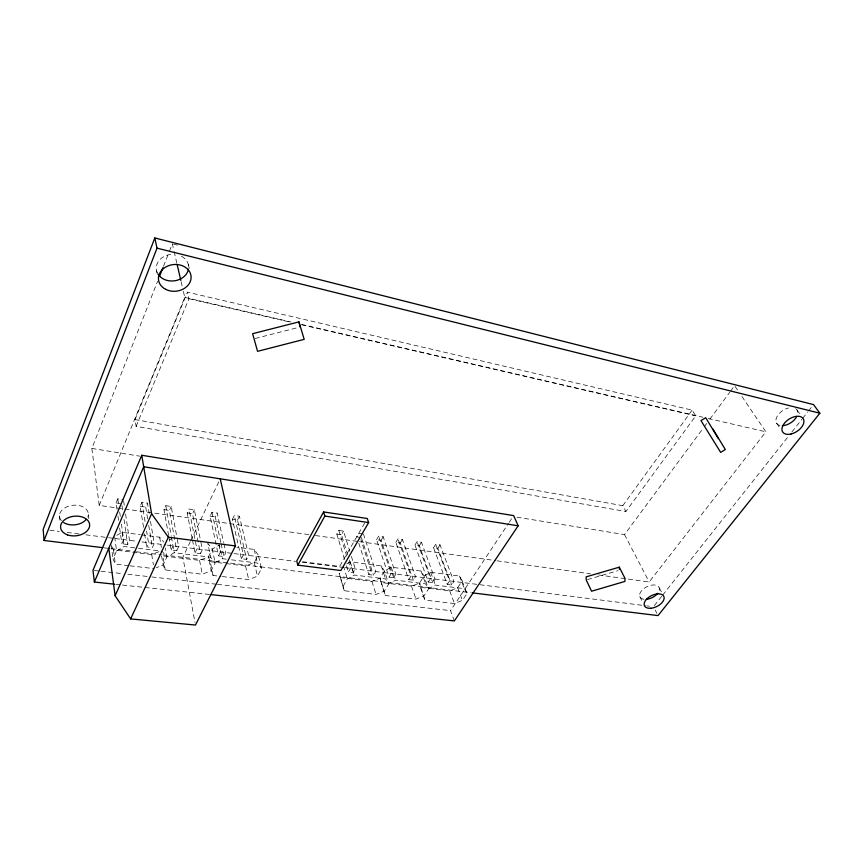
<?xml version="1.0" encoding="UTF-8"?>
<svg xmlns="http://www.w3.org/2000/svg" width="863" height="863" viewBox="0 0 863 863"><rect width="100%" height="100%" fill="white"/><g stroke="black" fill="none" stroke-linecap="round" stroke-linejoin="round"><path stroke-width="0.65" stroke-dasharray="4.32 3.24" d="M308.803 534.618L99.223 505.438L91.856 448.426L157.616 281.241M163.506 266.268L168.911 252.535M169.396 251.295L172.341 243.808L173.862 250.346M99.223 505.438L184.779 297.411L182.654 288.264M134.973 419.58L187.411 292.158L692.126 410.13L695.729 415.847L625.902 511.5L136.117 426.398L134.973 419.58L622.806 505.664L625.902 511.5M136.117 426.398L188.954 298.717L187.411 292.158M117.001 509.494L116.063 502.902L117.767 498.836L123.431 499.645M128.706 565.675L115.383 564.122L113.031 559.073L116.591 550.853L114.628 536.613M125.577 514.121L129.493 540.443L127.702 544.51L121.888 543.787L123.668 539.699L121.198 522.568M143.538 527.25L140.173 506.301L141.92 502.288L147.465 503.086L149.213 513.528M147.649 518.846L145.707 507.088L147.465 503.086M150.518 521.371L154.218 543.571L152.384 547.595L146.688 546.883L148.512 542.849L146.591 531.069M168.63 535.653L163.992 509.666L165.782 505.696L171.219 506.473L176.721 536.29M168.857 536.948L171.176 549.936L176.753 550.637L169.418 510.432L171.219 506.473M192.222 538.728L187.174 512.935L188.997 509.019L194.337 509.785L200.302 539.375M171.176 549.936L173.042 545.955M192.471 540.022L194.995 552.913L200.464 553.593L192.503 513.69L194.337 509.785M176.753 550.637L178.63 546.657L176.958 537.584M190.324 541.586L182.848 557.271L194.973 622.439M190.896 540.378L219.073 481.23M223.884 543.701L225.836 552.633L223.884 556.527L218.522 555.848L210.087 516.171L211.953 512.298L217.185 513.054L223.603 542.417M194.995 552.913L196.893 548.976L188.997 509.019M220.842 542.471L215.319 516.915L217.185 513.054M200.464 553.593L202.374 549.666L200.561 540.659M232.395 519.321L234.294 515.491L239.429 516.225L248.663 555.524L246.678 559.364L241.413 558.706L232.395 519.321L237.519 520.044L246.678 559.364M218.522 555.848L220.464 551.953L218.544 543M237.519 520.044L239.429 516.225M241.413 558.706L243.388 554.855L234.294 515.491M225.944 563.604L245.567 565.999L254.24 562.557L258.231 554.909L254.154 549.429L236.796 547.174M222.309 576.56L248.717 579.623L257.465 576.15L261.521 568.49L258.231 554.909M344.52 559.397L336.797 534.068L338.846 530.443L343.528 531.112L349.806 551.338M347.713 554.963L341.478 534.726L343.528 531.112M364.639 523.075L339.634 566.441L301.921 561.651M351.381 556.387L355.308 569.03L353.172 572.665L348.382 572.072L350.507 568.426L348.566 562.093M343.064 586.268L347.358 578.944L354.326 575.038L385.545 578.9L388.728 583.971L384.326 591.144L376.074 594.434L344.251 590.734L339.137 573.075L344.251 590.734M376.581 539.688L378.674 536.128L383.194 536.775L395.858 574.165L393.679 577.725L389.062 577.142L376.581 539.688L381.09 540.324L393.679 577.725M381.09 540.324L383.194 536.775M363.463 533.96L375.696 571.608L373.528 575.211L368.835 574.618L370.982 571.015L360.885 539.591M395.869 542.406L397.983 538.89L402.428 539.526L415.513 576.657L413.301 580.173L408.771 579.602L395.869 542.406L400.303 543.032L413.301 580.173M400.303 543.032L402.428 539.526M389.062 577.142L391.241 573.582L378.674 536.128M414.963 545.103L417.099 541.63L421.468 542.255L434.963 579.116L432.73 582.601L428.275 582.04L414.963 545.103L419.321 545.718L432.73 582.601M419.321 545.718L421.468 542.255M408.771 579.602L410.971 576.074L397.983 538.89M433.582 547.735L435.75 544.294L440.033 544.909L453.916 581.511L451.662 584.963L447.293 584.413L433.582 547.735L437.875 548.339L451.662 584.963M437.875 548.339L440.033 544.909M428.275 582.04L430.508 578.555L417.099 541.63M447.293 584.413L449.537 580.961L435.75 544.294M462.147 580.885L467.002 593.507L462.417 600.378L454.467 603.55L424.898 600.109L419.547 583.032L420.378 587.315L449.742 590.896L457.627 587.757L462.147 580.885L459.483 576.031L430.691 572.298L423.981 576.031L419.547 583.032L411.522 586.236L381.079 582.525L380.076 578.145L384.423 570.982L391.219 567.185L421.079 571.047L423.981 576.031L428.577 588.825L424.078 595.848L415.977 599.073L385.319 595.502L381.079 582.525M454.348 620.918L450.551 610.626L508.447 523.442M509.192 522.32L512.158 517.843M622.806 505.664L692.126 410.13M516.926 517.185L624.521 534.596L703.496 427.8M704.294 426.721L706.689 423.485M709.871 419.17L729.818 392.201M730.616 391.122L734.607 385.729L737.585 390.119M598.469 574.941L649.192 581.996L765.891 431.813L741.306 395.599M654.316 605.653L661.813 596.182M662.655 595.136L788.534 436.193M791.867 431.985L801.878 419.353M802.709 418.296L807.714 411.985M808.545 410.928L812.719 405.664M116.742 535.384L122.028 532.309L140.184 534.661M116.591 550.853L124.067 546.516L137.163 548.134M169.644 539.947L171.726 538.749M161.608 556.074L163.139 565.006L165.221 569.914L202.309 574.229L211.241 570.691L215.146 562.849L210.691 557.25L174.25 552.73L166.883 556.969L163.139 565.006L156.289 567.714M226.3 559.181L222.417 558.695L215.146 562.849L212.266 549.051L207.832 543.431L210.691 557.25M346.818 563.819L350.27 561.878L381.241 565.891L384.423 570.982L388.728 583.971L395.599 580.152L425.664 583.873L428.577 588.825L435.351 585.071L464.348 588.663L467.002 593.507M340.324 577.552L371.899 581.403L380.076 578.145L385.319 595.502M112.05 546.851L113.452 549.882L151.715 554.553L160.745 550.972M165.221 569.914L162.816 555.901L199.569 560.389L208.415 556.883L212.266 549.051L219.45 544.931L222.417 558.695M587.498 579.58L618.037 570.648M255.275 338.458L298.857 327.336M115.771 584.327L121.133 584.909M122.47 585.049L209.45 594.456M94.315 570.475L99.677 571.079M101.014 571.23L122.438 573.647M127.8 574.24L150.561 576.808M151.899 576.959L216.192 584.208M217.53 584.359L450.551 610.626M130.033 565.826L154.013 568.62M213.075 575.481L210.238 561.684L208.415 556.883L211.241 570.691L213.075 575.481L220.993 576.408M104.283 547.854L109.633 548.501M110.971 548.674L135.264 551.457M136.386 551.781L161.802 554.887M163.021 554.844L470.777 592.687M210.238 561.684L224.628 563.442M138.479 548.296L162.039 551.22L166.883 556.969L165.318 548.059M231.489 559.817L257.411 563.032L261.521 568.49M49.827 530.26L59.18 531.435M67.185 532.46L79.213 533.981M85.89 534.823L107.249 537.53M108.587 537.703L113.927 538.372M115.264 538.544L136.634 541.252M141.974 541.932L166.02 544.974M167.357 545.146L232.794 553.431M234.132 553.604L295.567 561.382M302.244 562.223L343.636 567.466M344.973 567.638L645.47 605.697M646.797 605.869L649.472 606.204M141.478 534.833L159.633 537.185L163.636 541.996M315.47 535.545L358.188 541.489M359.526 541.673L495.686 560.626M497.012 560.81L590.454 573.819M116.063 502.902L121.715 503.701L122.87 511.597M140.173 506.301L145.707 507.088M163.992 509.666L169.418 510.432M187.174 512.935L192.503 513.69M210.087 516.171L215.319 516.915M336.797 534.068L341.478 534.726M360.238 537.379L356.797 536.894L358.857 533.302L362.309 533.798M91.856 448.426L139.677 456.16M188.954 298.717L291.36 322.384M301.856 324.812L695.729 415.847M184.779 297.411L291.025 321.985M301.521 324.412L702.924 417.25M708.167 418.469L765.891 431.813M173.646 244.132L177.562 245.124M797.078 410.087L800.174 414.402M776.635 423.28L779.645 427.627M659.321 587.94L661.662 592.385M624.521 534.596L649.192 581.996M655.19 610.044L656.905 613.366M639.763 596.462L643.183 603.172M459.483 576.031L464.348 588.663M457.627 587.757L462.417 600.378M449.742 590.896L454.467 603.55M430.691 572.298L435.351 585.071M421.079 571.047L425.664 583.873M420.378 587.315L424.898 600.109M411.522 586.236L415.977 599.073M391.219 567.185L395.599 580.152M381.241 565.891L385.545 578.9M361.392 537.541L373.528 575.211M371.899 581.403L376.074 594.434M358.803 543.183L368.835 574.618M350.27 561.878L354.326 575.038M349.278 560.022L353.172 572.665M338.846 530.443L347.012 557.023M346.451 565.729L348.382 572.072M343.377 565.761L347.358 578.944M188.339 264.563L189.256 268.382M254.154 549.429L257.411 563.032M254.24 562.557L257.465 576.15M174.164 251.651L176.893 263.42M181.133 281.726L182.352 286.958M245.567 565.999L248.717 579.623M221.122 543.744L223.884 556.527M211.953 512.298L218.263 541.727M156.602 270.95L157.152 273.517M199.569 560.389L202.309 574.229M165.782 505.696L171.165 535.567M171.403 536.862L174.25 552.73M159.633 537.185L161.381 547.39M148.727 525.384L152.384 547.595M151.715 554.553L153.387 564.78M141.92 502.288L145.534 524.531M144.585 533.798L146.688 546.883M123.625 500.961L124.606 507.541M124.035 519.494L127.702 544.51M117.767 498.836L118.716 505.427M119.677 512.018L120.432 517.293M122.028 532.309L124.067 546.516M117.94 516.085L118.695 521.36M119.633 527.962L121.888 543.787M113.452 549.882L115.383 564.122M111.111 544.823L113.031 559.073M88.35 514.391L88.932 519.246M59.45 515.826L60.054 521.942M795.729 408.695A12.168 7.325 -33.1 0 1 797.639 414.078M779.979 425.459A12.168 7.325 -33.1 0 1 776.819 416.937A12.168 7.325 -33.1 0 1 788.555 407.972M643.992 599.3A10.69 6.084 -26.3 0 1 640.821 591.694A10.69 6.084 -26.3 0 1 653.615 584.941A10.69 6.084 -26.3 0 1 658.922 591.425M157.433 273.15A16.224 13.333 -5.7 0 1 172.417 254.283M181.467 256.257A16.224 13.333 -5.7 0 1 188.598 268.026M61.381 520.659A14.488 9.838 -6 0 1 72.136 505.351A14.488 9.838 -6 0 1 87.799 516.959"/><path stroke-width="1.29" d="M619.31 569.235L619.321 567.164L586.139 576.862L586.225 579.958L591.576 591.22L624.909 581.425L624.941 578.307L619.321 567.164M472.115 592.849L658.048 615.589L819.85 413.204L813.55 404.618L154.811 237.961L43.15 529.407L44.089 540.486L102.945 547.692M44.089 540.486L157.012 248.156L154.811 237.961M159.579 276.246L163.021 267.508M210.788 594.596L454.348 620.918L518.167 525.794L513.647 515.61L141.759 455.265L92.977 570.324L94.358 582.018L114.434 584.186M94.358 582.018L143.7 466.754L518.167 525.794M220.216 478.814L235.437 545.934L195.459 625.039L130.637 618.911L115.124 595.761L151.608 513.744L141.759 455.265M130.637 618.911L168.339 537.207L151.608 513.744M323.603 511.942L296.721 560.993L297.843 565.146L340.853 570.529L368.62 522.568L367.271 518.501L323.603 511.942L324.833 516.074L297.843 565.146M298.932 321.888L252.611 333.69L257.562 351.327L304.186 339.353L298.932 321.888L300.141 327.012M168.339 537.207L235.437 545.934M324.833 516.074L368.62 522.568M157.012 248.156L819.85 413.204M718.394 438.641L705.697 417.724L700.983 420.605L720.659 452.363L725.33 449.547L712.687 428.684M177.195 264.725L180.831 280.421M108.824 548.221L115.124 595.761M796.808 416.408A12.168 7.325 -33.1 0 1 782.407 425.675M657.757 593.302A10.69 6.084 -26.3 0 1 646.301 599.332M188.447 269.18A16.224 13.333 -5.7 0 1 175.016 280.745A16.224 13.333 -5.7 0 1 158.026 274.186M86.311 519.397A14.488 9.838 -6 0 1 63.668 522.579M67.594 534.909A14.606 9.838 -6.2 0 0 89.655 525.319A14.606 9.838 -6.2 0 0 68.037 517.8A14.606 9.838 -6.2 0 0 67.594 534.909M165.631 289.321A16.375 13.377 -6.2 0 0 191.068 278.22A16.375 13.377 -6.2 0 0 167.584 266.095A16.375 13.377 -6.2 0 0 165.631 289.321M791.101 433.992A12.255 7.314 -33 0 0 803.27 418.728A12.255 7.314 -33 0 0 784.445 423.215A12.255 7.314 -33 0 0 791.101 433.992M650.778 608.264A10.755 6.052 -26.2 0 0 663.992 596.829A10.755 6.052 -26.2 0 0 647.649 598.156A10.755 6.052 -26.2 0 0 650.778 608.264"/></g></svg>
